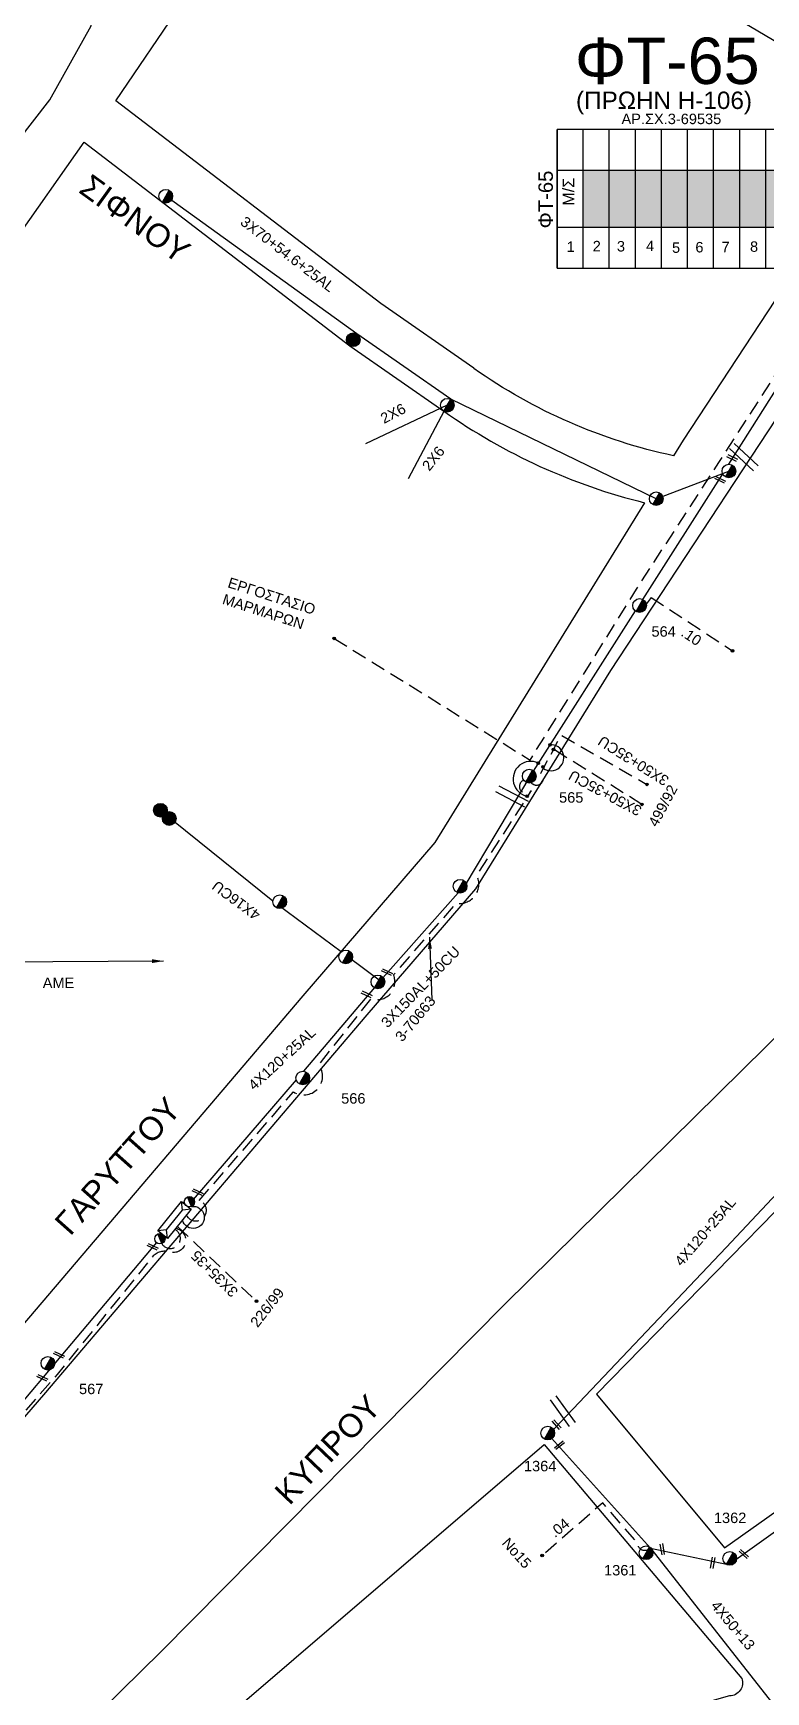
# Model space of a CAD drawing. Header units: millimetres. Extents: x 938 to 3112, y 793 to 1825.
# Drawn here: x 1972.1 to 2098.5, y 1267.4 to 1553.4 of the extents above; entities that cross this region are included whole.
import ezdxf
from ezdxf.enums import TextEntityAlignment as Align

# ---------------------------------------------------------------- set-up
doc = ezdxf.new("R2010")
doc.units = ezdxf.units.MM
doc.linetypes.add('DASHED', pattern=[19.05, 12.7, -6.35])
for name, color, linetype in [('Ασφαλειοκιβώτια Χ.Τ 9 αναχωρήσεων', 7, 'Continuous'), ('Γυμνά εναέρια ΧΤ (3Φ)   3x35+35CU', 7, 'Continuous'), ('Γυμνά εναέρια ΧΤ (3Φ)   3x50+35CU', 7, 'Continuous'), ('Γυμνά εναέρια ΧΤ (3Φ)   4x16CU', 7, 'Continuous'), ('Γυμνά εναέρια ΧΤ και ΦΟΠ (3Φ)   4x50+16AL', 7, 'Continuous'), ('Επιγραφές - Σχήματα', 7, 'Continuous'), ('Καλώδια ΧΤ   3x150AL+50CU', 7, 'DASHED'), ('Καλώδια ΧΤ   3x150AL+50XLPE', 7, 'DASHED'), ('Καλώδια ΧΤ   4X50+13', 7, 'Continuous'), ('Μηχανική τομή', 7, 'Continuous'), ('Στύλος Ξύλινος', 7, 'Continuous'), ('Στύλος Ξύλινος @ 1', 7, 'Continuous'), ('Στύλος ΦΜ', 7, 'Continuous'), ('Στύλος ΦΜ @ 1', 7, 'Continuous'), ('Συνδέσεις', 7, 'Continuous'), ('Συνεστραμμένα ΧΤ   3x70+54.6+25AL', 7, 'SYN_LINE'), ('Συνεστραμμένα ΧΤ   4x120+25AL', 7, 'SYN_LINE'), ('Τομή', 7, 'Continuous'), ('Υποσταθμός εναέριος 2 στύλων', 7, 'Continuous'), ('Υποσταθμός πόλεως', 7, 'Continuous'), ('Υπόβαθρο ΔΕΗ', 7, 'Continuous'), ('Υπόγεια Καλώδια Δικτύου ΧΤ   .04', 7, 'DASHED'), ('Υπόγεια Καλώδια Δικτύου ΧΤ   .10', 7, 'DASHED'), ('Υπόγεια Καλώδια Δικτύου ΧΤ   .15', 7, 'DASHED')]:
    doc.layers.add(name, color=color, linetype=linetype)
doc.styles.get("Standard").update_dxf_attribs({"font": 'arial.ttf'})
doc.linetypes.add('SYN_LINE', pattern='A,0.5,-0.0001,["/\\/\\/\\/",Standard,S=0.1,R=0,X=0,Y=-0.05],-0.25', length=0.7501)
doc.dimstyles.new('ISO-25', dxfattribs={"dimtxt": 2.5, "dimasz": 2.5, "dimexe": 1.25, "dimexo": 0.625, "dimtad": 1, "dimtxsty": 'Standard', "dimcen": 2.5, "dimaunit": 2, "dimazin": 0, "dimtfac": 1, "dimtmove": 0, "dimatfit": 3, "dimfxl": 1, "dimarcsym": 0})

# ---------------------------------------------------------------- blocks, each defined once
blk = doc.blocks.new('ΑΣΦΑΛΕΙΟΚΙΒΩΤΙΟ ΥΠΟΣΤΑΘΜΟΥ 9 ΑΝΑΧΩΡΗΣΕΩΝ')
at = {"layer": 'Ασφαλειοκιβώτια Χ.Τ 9 αναχωρήσεων', "ltscale": 40}
for p, q in [((-23.8, 40.36), (24.02, 40.36)), ((-9.72, 40.36), (-9.72, -40.64)), ((9.94, 40.36), (9.94, -40.64)), ((-23.8, 31.36), (24.02, 31.36)), ((-23.8, 22.36), (24.02, 22.36)), ((-23.8, 13.36), (24.02, 13.36)), ((-23.8, 4.36), (24.02, 4.36)), ((-23.8, -4.64), (24.02, -4.64)), ((-23.8, -13.64), (24.02, -13.64)), ((-23.8, -22.64), (24.02, -22.64)), ((-23.8, -31.64), (24.02, -31.64))]:
    blk.add_line(p, q, dxfattribs=at)
at = {"layer": 'Ασφαλειοκιβώτια Χ.Τ 9 αναχωρήσεων'}
blk.add_lwpolyline([(-23.8, -40.64), (24.02, -40.64), (24.02, 40.36), (-23.8, 40.36)], close=True, dxfattribs=at)
for s, p in [('1', (-18.22, 37.06)), ('2', (-18.02, 28.07)), ('3', (-18.09, 19.73)), ('4', (-17.94, 9.66)), ('5', (-18.55, 0.71)), ('6', (-18.4, -7.35)), ('7', (-18.34, -16.37)), ('8', (-18.19, -26.2)), ('9', (-18.02, -34.53))]:
    blk.add_text(s, height=3.6, rotation=270, dxfattribs=at).set_placement(p)
at = {"layer": 'Ασφαλειοκιβώτια Χ.Τ 9 αναχωρήσεων', "ltscale": 40}
for tag, height, p in [('ΟΝΟΜΑ', 5, (-0.16, 44.31)), ('ΚΕΙΜΕΝΟ 1', 2, (17.06, 35.59)), ('ΚΕΙΜΕΝΟ 2', 2, (17.06, 26.88)), ('ΚΕΙΜΕΝΟ 3', 2, (17.06, 17.69)), ('ΚΕΙΜΕΝΟ 4', 2, (17.06, 8.71)), ('ΚΕΙΜΕΝΟ 5', 2, (17.06, -0.13)), ('ΚΕΙΜΕΝΟ 6', 2, (17.06, -9.05)), ('ΚΕΙΜΕΝΟ 7', 2, (17.06, -18.13)), ('ΚΕΙΜΕΝΟ 8', 2, (17.06, -26.85)), ('ΚΕΙΜΕΝΟ 9', 2, (17.06, -35.99)), ('ΣΧ', 2, (-0.1, -42.64))]:
    blk.add_attdef(tag, text='', height=height, dxfattribs=at).set_placement(p, align=Align.MIDDLE_CENTER)
blk = doc.blocks.new('ΥΠΟΣΤΑΘΜΟΣ ΕΝΑΕΡΙΟΣ ΕΠΙ 2 ΣΤΥΛΩΝ')
at = {"layer": 'Υποσταθμός εναέριος 2 στύλων', "linetype": 'Continuous'}
for points in [[(-11.97, -2.11, 0.574793), (-8.45, -0.07, 0.268822), (-9.64, 1.98)], [(9.68, -2.15, 0.574793), (13.19, -0.1, 0.268822), (12.01, 1.95)]]:
    blk.add_hatch(color=256, dxfattribs=at).paths.add_polyline_path(points)
for p, q in [((-11.97, -2.11), (-9.64, 1.98)), ((9.68, -2.15), (12.01, 1.95))]:
    blk.add_line(p, q, dxfattribs=at)
for centre in [(-10.81, -0.07), (10.84, -0.1)]:
    blk.add_circle(centre, 2.36, dxfattribs=at)
at = {"layer": 'Υποσταθμός πόλεως', "linetype": 'Continuous', "ltscale": 40}
blk.add_lwpolyline([(-8.57, 2.82), (8.57, 2.82), (8.57, -2.82), (-8.57, -2.82)], close=True, dxfattribs=at)
for points in [[(-5.75, 0), (-8.57, 2.82)], [(-8.57, -2.82), (-5.75, 0)], [(-5.75, 0), (5.75, 0)], [(5.75, 0), (8.57, 2.82)], [(8.57, -2.82), (5.75, 0)]]:
    blk.add_lwpolyline(points, dxfattribs=at)
at = {"layer": 'Υποσταθμός εναέριος 2 στύλων', "ltscale": 40, "flags": 1}
for tag, p in [('ΜΕΤΑΣΧΗΜΑΤΙΣΜΟΣ', (14.09, 2.51)), ('ΙΣΧΥΣ', (14.07, -0.28)), ('ΑΡΙΘΜΟΣ', (14.19, -3))]:
    blk.add_attdef(tag, p, '', height=1.8, dxfattribs=at)
blk = doc.blocks.new('ΥΠΑΡΧΩΝ ΤΣΙΜΕΝΤΕΝΙΟΣ ΣΤΥΛΟΣ')
at = {"layer": 'Στύλος ΦΜ'}
blk.add_hatch(color=256, dxfattribs=at).paths.add_polyline_path([(-1.29, -2.28, 0.574793), (2.62, 0, 0.268822), (1.3, 2.27)])
blk.add_line((-1.29, -2.28), (1.3, 2.27), dxfattribs=at)
blk.add_circle((0, 0), 2.62, dxfattribs=at)
at = {"layer": 'Στύλος ΦΜ', "flags": 4}
for tag, p in [('ΤΥΠΟΣ', (-4.91, 3.03)), ('ΑΡΙΘΜΟΣ', (-4.68, 8.05))]:
    blk.add_attdef(tag, p, '', height=4, dxfattribs=at)
blk = doc.blocks.new('ΤΟΜΗ')
at = {"layer": 'Τομή', "ltscale": 40}
for p, q in [((-5.68, 0), (5.68, 0)), ((5.68, -2.33), (-5.68, -2.33))]:
    blk.add_line(p, q, dxfattribs=at)
blk = doc.blocks.new('ΥΠΑΡΧΩΝ ΞΥΛΙΝΟΣ ΣΤΥΛΟΣ')
at = {"layer": 'Στύλος Ξύλινος'}
h = blk.add_hatch(color=7, dxfattribs=at)
h.paths.add_polyline_path([(-2.62, 0, 0.270008), (-1.29, -2.28), (1.3, 2.27, 0.576266)])
h.paths.add_polyline_path([(-1.29, -2.28, 0.574793), (2.62, 0, 0.268822), (1.3, 2.27)])
at = {"layer": 'Στύλος Ξύλινος', "color": 7}
blk.add_line((-1.29, -2.28), (1.3, 2.27), dxfattribs=at)
blk.add_circle((0, 0), 2.62, dxfattribs=at)
at = {"layer": 'Στύλος Ξύλινος', "flags": 4}
for tag, p in [('ΑΡΙΘΜΟΣ', (-4.91, 8.6)), ('ΤΥΠΟΣ', (-4.85, 3.39))]:
    blk.add_attdef(tag, p, '', height=4, dxfattribs=at)
blk = doc.blocks.new('ΜΗΧΑΝΙΚΗ ΤΟΜΗ')
at = {"layer": 'Μηχανική τομή', "ltscale": 40}
for p, q in [((-1.89, 0.78), (1.89, 0.78)), ((1.89, 0), (-1.89, 0))]:
    blk.add_line(p, q, dxfattribs=at)
blk = doc.blocks.new('_ΣΥΝΔΕΣΗ')
at = {"layer": 'Συνδέσεις', "linetype": 'SYN_LINE', "ltscale": 40}
blk.add_hatch(color=256, dxfattribs=at).paths.add_polyline_path([(0.5, -0.01, 1), (-0.5, -0.01, 1)])
at = {"layer": 'Συνδέσεις'}
blk.add_circle((0, -0.01), 0.5, dxfattribs=at)

msp = doc.modelspace()

# ---------------------------------------------------------------- hatches: boundary and pattern name
at = {"layer": 'Ασφαλειοκιβώτια Χ.Τ 9 αναχωρήσεων'}
for color, points in [(151, [(2067.02, 1519.97), (2071.52, 1519.97), (2071.52, 1529.8), (2067.02, 1529.8)]), (1, [(2071.52, 1529.8), (2071.52, 1519.97), (2076.02, 1519.97), (2076.02, 1529.8)]), (2, [(2076.02, 1529.8), (2076.02, 1519.97), (2080.52, 1519.97), (2080.52, 1529.8)]), (30, [(2080.52, 1529.8), (2080.52, 1519.97), (2085.02, 1519.97), (2085.02, 1529.8)]), (85, [(2085.02, 1529.8), (2085.02, 1519.97), (2089.52, 1519.97), (2089.52, 1529.8)]), (6, [(2089.52, 1529.8), (2089.52, 1519.97), (2094.02, 1519.97), (2094.02, 1529.8)]), (27, [(2094.02, 1529.8), (2094.02, 1519.97), (2098.52, 1519.97), (2098.52, 1529.8)]), (133, [(2098.52, 1529.8), (2098.52, 1519.97), (2103.02, 1519.97), (2103.02, 1529.8)])]:
    msp.add_hatch(color=color, dxfattribs=at).paths.add_polyline_path(points)

# ---------------------------------------------------------------- linework, layer by layer
at = {"layer": 'Γυμνά εναέρια ΧΤ (3Φ)   3x35+35CU', "color": 2, "linetype": 'DASHED', "ltscale": 0.2, "flags": 128}
msp.add_lwpolyline([(1997.02, 1347.67), (2010.64, 1334.79)], dxfattribs=at)
at = {"layer": 'Γυμνά εναέρια ΧΤ (3Φ)   3x50+35CU', "color": 6, "linetype": 'DASHED', "ltscale": 0.2, "flags": 128}
msp.add_lwpolyline([(2058.07, 1424.19, 1.108), (2059.71, 1425.84), (2063.23, 1432.37), (2078.02, 1423.89)], format="xyb", dxfattribs=at)
msp.add_lwpolyline([(2077.16, 1420.44), (2061.91, 1429.92)], dxfattribs=at)
at = {"layer": 'Γυμνά εναέρια ΧΤ (3Φ)   4x16CU', "color": 85, "linetype": 'SYN_LINE', "ltscale": 20, "flags": 128}
msp.add_lwpolyline([(2013.5, 1403.77), (1994.27, 1419.19)], dxfattribs=at)
at = {"layer": 'Γυμνά εναέρια ΧΤ (3Φ)   4x16CU', "color": 85, "linetype": 'SYN_LINE', "ltscale": 15, "flags": 128}
msp.add_lwpolyline([(2025.25, 1395), (2014.4, 1403.05), (2014.35, 1403.09)], dxfattribs=at)
at = {"layer": 'Γυμνά εναέρια ΧΤ (3Φ)   4x16CU', "color": 85, "linetype": 'SYN_LINE', "ltscale": 10, "flags": 128}
msp.add_lwpolyline([(2032.72, 1389.46), (2026.17, 1394.32)], dxfattribs=at)
at = {"layer": 'Γυμνά εναέρια ΧΤ και ΦΟΠ (3Φ)   4x50+16AL', "color": 27, "flags": 128}
msp.add_lwpolyline([(1993.41, 1344.87), (1938.37, 1279.57), (1923, 1263.44), (1896.97, 1233.69)], dxfattribs=at)
at = {"layer": 'Επιγραφές - Σχήματα', "linetype": 'Continuous', "ltscale": 0.2}
for centre, radius, start, end in [((2061.44, 1428.49), 2.24, 225.6054, 93.9065), ((2057.97, 1424.82), 3.04, 64.7099, 257.9279)]:
    msp.add_arc(centre, radius, start, end, dxfattribs=at)
at = {"layer": 'Επιγραφές - Σχήματα', "color": 27, "linetype": 'DASHED', "ltscale": 0.2}
msp.add_arc((1995.81, 1345.59), 1.73, 210.4787, 63.1625, dxfattribs=at)
at = {"layer": 'Καλώδια ΧΤ   3x150AL+50CU', "color": 6, "linetype": 'DASHED', "ltscale": 0.2, "flags": 128}
for points in [[(2000.79, 1352.15), (2017.04, 1370.86, 0.836533), (2021.42, 1375.51), (2030.44, 1386.92, 0.643249), (2034.31, 1391.03), (2045.13, 1403.39, 0.555882), (2048.87, 1407.74, -0.239295), (2049.06, 1408.85), (2058.1, 1422.81)], [(1998.57, 1349.61, 1.491972), (2000.79, 1352.15)]]:
    msp.add_lwpolyline(points, format="xyb", dxfattribs=at)
at = {"layer": 'Καλώδια ΧΤ   3x150AL+50CU', "color": 6, "linetype": 'DASHED', "ltscale": 0.2}
msp.add_arc((2057.18, 1423.52), 1.16, 110.921, 321.893, dxfattribs=at)
at = {"layer": 'Καλώδια ΧΤ   3x150AL+50XLPE', "color": 133, "linetype": 'DASHED', "ltscale": 0.2, "flags": 128}
msp.add_lwpolyline([(1996.76, 1347.34, -0.995783), (1995.91, 1343.2, 0.285843), (1992.84, 1342.57), (1976.29, 1322.14), (1956.32, 1299.45, -0.727516), (1952.12, 1294.93), (1940.96, 1281.79, -0.683919), (1936.76, 1276.87), (1922.12, 1260.46, -0.923893), (1917.85, 1256.44), (1898.49, 1233.67, -1.02428), (1896.05, 1230.57), (1892.77, 1226.83), (1899.67, 1217.97, 0.345227), (1901.5, 1217.51), (1920.87, 1222.76, -0.293063), (1923.08, 1224.21)], format="xyb", dxfattribs=at)
at = {"layer": 'Καλώδια ΧΤ   4X50+13', "color": 85, "flags": 128}
msp.add_lwpolyline([(2061.02, 1311.75), (2078.62, 1292.18), (2105.44, 1258.09), (2138.2, 1277.06), (2172.58, 1286.95), (2193.49, 1293.35)], dxfattribs=at)
at = {"layer": 'Συνεστραμμένα ΧΤ   3x70+54.6+25AL', "color": 6, "linetype": 'SYN_LINE', "ltscale": 15}
for q in [(2029.45, 1482.64), (2036.84, 1476.57)]:
    msp.add_line((2043.58, 1489.28), q, dxfattribs=at)
at = {"layer": 'Συνεστραμμένα ΧΤ   3x70+54.6+25AL', "color": 151, "linetype": 'SYN_LINE', "ltscale": 20, "flags": 128}
msp.add_lwpolyline([(2092.15, 1479.11), (2110.52, 1508.13), (2129.37, 1533.62)], dxfattribs=at)
at = {"layer": 'Συνεστραμμένα ΧΤ   3x70+54.6+25AL', "color": 6, "linetype": 'SYN_LINE', "ltscale": 25, "flags": 128}
msp.add_lwpolyline([(2079.62, 1473.16), (2044.16, 1490.3), (2027.95, 1501.58), (1995.02, 1525.32)], dxfattribs=at)
at = {"layer": 'Συνεστραμμένα ΧΤ   3x70+54.6+25AL', "color": 6, "linetype": 'SYN_LINE', "ltscale": 20, "flags": 128}
for points in [[(2091.08, 1477.43), (2077.28, 1455.79)], [(2076.01, 1453.81), (2057.96, 1425.52)]]:
    msp.add_lwpolyline(points, dxfattribs=at)
at = {"layer": 'Συνεστραμμένα ΧΤ   3x70+54.6+25AL', "color": 6, "linetype": 'SYN_LINE', "ltscale": 15, "flags": 128}
msp.add_lwpolyline([(2079.62, 1473.16), (2092.15, 1477.93)], dxfattribs=at)
at = {"layer": 'Συνεστραμμένα ΧΤ   3x70+54.6+25AL', "color": 85, "linetype": 'SYN_LINE', "ltscale": 20, "flags": 128}
for points in [[(2092.14, 1289.34), (2111.72, 1303.33)], [(2078.62, 1292.18), (2091.72, 1289.4)]]:
    msp.add_lwpolyline(points, dxfattribs=at)
at = {"layer": 'Συνεστραμμένα ΧΤ   4x120+25AL', "color": 85, "linetype": 'SYN_LINE', "ltscale": 20, "flags": 128}
for points in [[(2057.96, 1425.52), (2046.59, 1406.45)], [(2045.47, 1405.18), (2031.98, 1390.01), (2018.75, 1374.43)], [(2017.5, 1372.97), (1999.39, 1351.88)]]:
    msp.add_lwpolyline(points, dxfattribs=at)
at = {"layer": 'Συνεστραμμένα ΧΤ   4x120+25AL', "color": 30, "linetype": 'SYN_LINE', "ltscale": 20, "flags": 128}
msp.add_lwpolyline([(2061.02, 1311.75), (2091.68, 1344.05), (2100.5, 1353.39)], dxfattribs=at)
at = {"layer": 'Συνεστραμμένα ΧΤ   4x120+25AL', "color": 85, "linetype": 'SYN_LINE', "ltscale": 20, "flags": 128}
msp.add_lwpolyline([(1999.43, 1351.1, -2.286148), (1997.89, 1348.76)], format="xyb", dxfattribs=at)
at = {"layer": 'Υπόβαθρο ΔΕΗ', "flags": 128}
for points in [[(1902.74, 1545.24), (1952.24, 1512.68), (1975.04, 1541.92), (1982.13, 1554.7), (1983.22, 1560.38), (1965.45, 1570.59, -0.071197), (1899.01, 1590.32, -0.025167), (1877.4, 1601.96), (1816.73, 1636.81), (1796.69, 1572.1), (1777.11, 1510.72), (1756.99, 1444.82), (1737.1, 1380.25), (1719.95, 1384.76), (1699.74, 1315.36), (1689.83, 1279.6), (1742.44, 1236.52)], [(1902.74, 1545.24), (1952.24, 1512.68), (1975.04, 1541.92), (1982.13, 1554.7), (1983.22, 1560.38), (1965.45, 1570.59, -0.071197), (1899.01, 1590.32, -0.025167), (1877.4, 1601.96), (1816.73, 1636.81), (1796.69, 1572.1), (1777.11, 1510.72), (1756.99, 1444.82), (1737.1, 1380.25), (1719.95, 1384.76), (1699.74, 1315.36), (1689.83, 1279.6), (1742.44, 1236.52)], [(2048.14, 1495.64), (2032.09, 1506.81), (1986.41, 1541.78), (1997.7, 1558.43, 0.393168), (1997.93, 1565.43, -0.034535), (1982.05, 1576.34, -0.273863), (1979.81, 1582.59), (1993.69, 1607.86), (2061.36, 1573.66), (2082.85, 1562.37), (2121.32, 1539.57), (2084.27, 1483.24), (2082.62, 1480.56, -0.101639), (2048.18, 1495.61)], [(1997.7, 1558.43, 0.393168), (1997.93, 1565.43, -0.034535), (1982.05, 1576.34, -0.273863), (1979.81, 1582.59), (1993.69, 1607.86), (2061.36, 1573.66), (2082.85, 1562.37), (2121.32, 1539.57)], [(1815.51, 1248.65), (1805.75, 1210.6), (1770.09, 1216.79), (1751.39, 1230.19), (1802.74, 1296.3), (1854.78, 1364.96), (1912.86, 1442.94), (1968.55, 1517.05), (1980.94, 1534.63), (2026.78, 1499.54), (2042.99, 1488.25, 0.093735), (2077.62, 1472.47), (2041.4, 1413.85), (2018.66, 1387.44), (1969.01, 1329.14), (1915.86, 1268.09), (1863.15, 1208.16), (1843.9, 1203.5), (1813.5, 1209.16), (1822.81, 1248.58)], [(2129.55, 1532.2), (2155.23, 1510.25), (2177.28, 1489.58, 0.046686), (2148.47, 1445.23), (2120.12, 1405.14), (2106.76, 1386.74), (2053.52, 1334.23), (1994.23, 1274.34), (1952.6, 1233.51), (1900.61, 1218.57), (1893.97, 1227.06), (1945.48, 1285.67), (1973.97, 1318.62), (2029.74, 1384.13), (2048.48, 1405.88), (2071.77, 1443.55), (2110.35, 1502.19), (2129.55, 1532.2)], [(2129.55, 1532.2), (2155.23, 1510.25), (2177.28, 1489.58, 0.046686), (2148.47, 1445.23), (2120.12, 1405.14), (2106.76, 1386.74), (2053.52, 1334.23), (1994.23, 1274.34), (1952.6, 1233.51), (1900.61, 1218.57), (1893.97, 1227.06), (1945.48, 1285.67), (1973.97, 1318.62), (2029.74, 1384.13), (2048.48, 1405.88), (2071.77, 1443.55), (2110.35, 1502.19), (2129.55, 1532.2)], [(2092.28, 1266.7), (1998.32, 1240.05), (1995.29, 1254.38), (2060.31, 1310.03), (2094.36, 1269.73, -0.521577), (2092.28, 1266.7, 265.034591)], [(2092.28, 1266.7), (1998.32, 1240.05), (1995.29, 1254.38), (2060.31, 1310.03), (2094.36, 1269.73, -0.521577), (2092.28, 1266.7, 265.034591)]]:
    msp.add_lwpolyline(points, format="xyb", dxfattribs=at)
for points in [[(2121.32, 1539.57), (2084.27, 1483.24), (2082.62, 1480.56)], [(1815.51, 1248.65), (1805.75, 1210.6), (1770.09, 1216.79), (1751.39, 1230.19), (1802.74, 1296.3), (1854.78, 1364.96), (1912.86, 1442.94), (1968.55, 1517.05), (1980.94, 1534.63)], [(2077.62, 1472.47), (2041.4, 1413.85), (2018.66, 1387.44), (1969.01, 1329.14), (1915.86, 1268.09), (1863.15, 1208.16), (1843.9, 1203.5), (1813.5, 1209.16), (1822.81, 1248.58)], [(2192.7, 1295.35), (2196.5, 1302.09), (2146.11, 1351.4), (2123.31, 1373.91), (2069.3, 1318.75), (2091.42, 1292.26), (2129.1, 1318.99)], [(2192.7, 1295.35), (2196.5, 1302.09), (2146.11, 1351.4), (2123.31, 1373.91), (2069.3, 1318.75), (2091.42, 1292.26), (2129.1, 1318.99)]]:
    msp.add_lwpolyline(points, dxfattribs=at)
at = {"layer": 'Υπόγεια Καλώδια Δικτύου ΧΤ   .04', "color": 85, "ltscale": 0.2, "flags": 128}
msp.add_lwpolyline([(2078.62, 1292.18, -0.687512), (2076.45, 1292.97), (2070.39, 1300.02), (2059.95, 1290.91)], format="xyb", dxfattribs=at)
at = {"layer": 'Υπόγεια Καλώδια Δικτύου ΧΤ   .10', "color": 6, "linetype": 'DASHED', "ltscale": 0.2}
msp.add_line((2078.72, 1456.14), (2077.37, 1454.3), dxfattribs=at)
at = {"layer": 'Υπόγεια Καλώδια Δικτύου ΧΤ   .10', "color": 6, "linetype": 'DASHED', "ltscale": 0.2, "flags": 128}
msp.add_lwpolyline([(2078.72, 1456.14), (2092.79, 1446.93)], dxfattribs=at)
at = {"layer": 'Υπόγεια Καλώδια Δικτύου ΧΤ   .15', "color": 30, "linetype": 'DASHED', "ltscale": 0.2, "flags": 128}
msp.add_lwpolyline([(2024.07, 1449.07), (2057.86, 1428.09), (2076.23, 1457.58), (2090.44, 1479.41), (2111.46, 1511.95), (2122.33, 1527.52), (2127.96, 1534.53), (2122.55, 1539.65, -0.788911), (2117.54, 1543.33, 0.385081)], format="xyb", dxfattribs=at)

# ---------------------------------------------------------------- block references
at = {"layer": 'Ασφαλειοκιβώτια Χ.Τ 9 αναχωρήσεων', "xscale": 0.5, "yscale": 0.5, "zscale": 0.5, "rotation": 90}
msp.add_blockref('ΑΣΦΑΛΕΙΟΚΙΒΩΤΙΟ ΥΠΟΣΤΑΘΜΟΥ 9 ΑΝΑΧΩΡΗΣΕΩΝ', (2082.7, 1524.83), dxfattribs=at).add_auto_attribs({'ΟΝΟΜΑ': 'ΦΤ-65'})
at = {"layer": 'Μηχανική τομή'}
for p, xscale, yscale, zscale, rotation in [((2092.64, 1480), 0.5000000000000242, 0.5000000000000242, 0.5000000000000242, 334.8146233839268), ((2090.57, 1476.24), 0.5000000000000242, 0.5000000000000242, 0.5000000000000242, 334.8146233839268), ((2033.09, 1391.34), 0.5000000000000242, 0.5000000000000242, 0.5000000000000242, 334.8146233839268), ((2029.59, 1387.51), 0.5000000000000242, 0.5000000000000242, 0.5000000000000242, 334.8146233839268), ((2000.42, 1353.42), 0.5000000000000242, 0.5000000000000242, 0.5000000000000242, 334.8146233839268), ((1992.68, 1343.96), 0.5000000000000242, 0.5000000000000242, 0.5000000000000242, 334.8146233839268), ((1976.52, 1325.34), 0.5000000000000242, 0.5000000000000242, 0.5000000000000242, 334.8146233839268), ((1973.64, 1321.37), 0.5000000000000242, 0.5000000000000242, 0.5000000000000242, 334.8146233839268), ((2062.31, 1313.37), 0.5000000000002257, 0.5000000000002257, 0.5000000000002257, 311.482899031438), ((2063.05, 1309.78), 0.5000000000001636, 0.5000000000001636, 0.5000000000001636, 37.63044525324182), ((2080.46, 1291.96), 0.5000000000002187, 0.5000000000002187, 0.5000000000002187, 280.0163699405794), ((2089.18, 1289.69), 0.5000000000002193, 0.5000000000002193, 0.5000000000002193, 259.6492464463207), ((2094.6, 1291.04), 0.5000000000002595, 0.5000000000002595, 0.5000000000002595, 316.3875727905166)]:
    msp.add_blockref('ΜΗΧΑΝΙΚΗ ΤΟΜΗ', p, dxfattribs=dict(at, xscale=xscale, yscale=yscale, zscale=zscale, rotation=rotation))
at = {"layer": 'Στύλος Ξύλινος @ 1', "ltscale": 40, "xscale": 0.4499999999998181, "yscale": 0.4499999999998181, "zscale": 0.4499999999998181}
for p in [(2027.36, 1500.56), (1994.09, 1419.43), (1995.62, 1418.01)]:
    msp.add_blockref('ΥΠΑΡΧΩΝ ΞΥΛΙΝΟΣ ΣΤΥΛΟΣ', p, dxfattribs=at)
at = {"layer": 'Στύλος ΦΜ @ 1', "ltscale": 40, "xscale": 0.4499999999998181, "yscale": 0.4499999999998181, "zscale": 0.4499999999998181}
for p in [(1995.02, 1525.32), (2043.58, 1489.28), (2092.15, 1477.93), (2092.15, 1477.93), (2079.62, 1473.16), (2045.79, 1406.32), (2045.79, 1406.32), (2014.67, 1403.65), (2014.67, 1403.65), (2026.07, 1394.15), (2026.07, 1394.15), (2031.61, 1389.84), (2031.61, 1389.84)]:
    msp.add_blockref('ΥΠΑΡΧΩΝ ΤΣΙΜΕΝΤΕΝΙΟΣ ΣΤΥΛΟΣ', p, dxfattribs=at)
at = {"layer": 'Στύλος ΦΜ @ 1', "ltscale": 40}
ref = msp.add_blockref('ΥΠΑΡΧΩΝ ΤΣΙΜΕΝΤΕΝΙΟΣ ΣΤΥΛΟΣ', (2076.74, 1454.74), dxfattribs=dict(at, xscale=0.4499999999998181, yscale=0.4499999999998181, zscale=0.4499999999998181))
ref.add_attrib('ΤΥΠΟΣ', '564', (2078.8, 1449.36), dxfattribs={"layer": 'Στύλος ΦΜ', "height": 1.8, "flags": 4})
ref = msp.add_blockref('ΥΠΑΡΧΩΝ ΤΣΙΜΕΝΤΕΝΙΟΣ ΣΤΥΛΟΣ', (2076.74, 1454.74), dxfattribs=dict(at, xscale=0.4499999999998181, yscale=0.4499999999998181, zscale=0.4499999999998181))
ref.add_attrib('ΤΥΠΟΣ', '564', (2078.8, 1449.36), dxfattribs={"layer": 'Στύλος ΦΜ', "height": 1.8, "flags": 4})
ref = msp.add_blockref('ΥΠΑΡΧΩΝ ΤΣΙΜΕΝΤΕΝΙΟΣ ΣΤΥΛΟΣ', (2057.71, 1425.31), dxfattribs=dict(at, xscale=0.4499999999998181, yscale=0.4499999999998181, zscale=0.4499999999998181))
ref.add_attrib('ΤΥΠΟΣ', '565', (2062.86, 1420.74), dxfattribs={"layer": 'Στύλος ΦΜ', "height": 1.8, "flags": 4})
ref = msp.add_blockref('ΥΠΑΡΧΩΝ ΤΣΙΜΕΝΤΕΝΙΟΣ ΣΤΥΛΟΣ', (2018.64, 1373.26), dxfattribs=dict(at, xscale=0.4499999999998181, yscale=0.4499999999998181, zscale=0.4499999999998181))
ref.add_attrib('ΤΥΠΟΣ', '566', (2025.27, 1368.84), dxfattribs={"layer": 'Στύλος ΦΜ', "height": 1.8, "flags": 4})
ref = msp.add_blockref('ΥΠΑΡΧΩΝ ΤΣΙΜΕΝΤΕΝΙΟΣ ΣΤΥΛΟΣ', (2018.64, 1373.26), dxfattribs=dict(at, xscale=0.4499999999998181, yscale=0.4499999999998181, zscale=0.4499999999998181))
ref.add_attrib('ΤΥΠΟΣ', '566', (2025.27, 1368.84), dxfattribs={"layer": 'Στύλος ΦΜ', "height": 1.8, "flags": 4})
ref = msp.add_blockref('ΥΠΑΡΧΩΝ ΤΣΙΜΕΝΤΕΝΙΟΣ ΣΤΥΛΟΣ', (1974.68, 1324.06), dxfattribs=dict(at, xscale=0.4499999999998181, yscale=0.4499999999998181, zscale=0.4499999999998181))
ref.add_attrib('ΤΥΠΟΣ', '567', (1980.05, 1318.74), dxfattribs={"layer": 'Στύλος ΦΜ', "height": 1.8, "flags": 4})
ref = msp.add_blockref('ΥΠΑΡΧΩΝ ΤΣΙΜΕΝΤΕΝΙΟΣ ΣΤΥΛΟΣ', (1974.68, 1324.06), dxfattribs=dict(at, xscale=0.4499999999998181, yscale=0.4499999999998181, zscale=0.4499999999998181))
ref.add_attrib('ΤΥΠΟΣ', '567', (1980.05, 1318.74), dxfattribs={"layer": 'Στύλος ΦΜ', "height": 1.8, "flags": 4})
ref = msp.add_blockref('ΥΠΑΡΧΩΝ ΤΣΙΜΕΝΤΕΝΙΟΣ ΣΤΥΛΟΣ', (2060.92, 1312.03), dxfattribs=dict(at, xscale=0.4499999999998181, yscale=0.4499999999998181, zscale=0.4499999999998181))
ref.add_attrib('ΤΥΠΟΣ', '1364', (2056.8, 1305.44), dxfattribs={"layer": 'Στύλος ΦΜ', "height": 1.8, "flags": 4})
ref = msp.add_blockref('ΥΠΑΡΧΩΝ ΤΣΙΜΕΝΤΕΝΙΟΣ ΣΤΥΛΟΣ', (2060.92, 1312.03), dxfattribs=dict(at, xscale=0.4499999999998181, yscale=0.4499999999998181, zscale=0.4499999999998181))
ref.add_attrib('ΤΥΠΟΣ', '1364', (2056.8, 1305.44), dxfattribs={"layer": 'Στύλος ΦΜ', "height": 1.8, "flags": 4})
ref = msp.add_blockref('ΥΠΑΡΧΩΝ ΤΣΙΜΕΝΤΕΝΙΟΣ ΣΤΥΛΟΣ', (2092.3, 1290.42), dxfattribs=dict(at, xscale=0.4499999999998181, yscale=0.4499999999998181, zscale=0.4499999999998181))
ref.add_attrib('ΤΥΠΟΣ', '1362', (2089.57, 1296.51), dxfattribs={"layer": 'Στύλος ΦΜ', "height": 1.8, "flags": 4})
ref = msp.add_blockref('ΥΠΑΡΧΩΝ ΤΣΙΜΕΝΤΕΝΙΟΣ ΣΤΥΛΟΣ', (2077.87, 1291.38), dxfattribs=dict(at, xscale=0.4499999999998181, yscale=0.4499999999998181, zscale=0.4499999999998181))
ref.add_attrib('ΤΥΠΟΣ', '1361', (2070.62, 1287.48), dxfattribs={"layer": 'Στύλος ΦΜ', "height": 1.8, "flags": 4})
at = {"layer": 'Συνδέσεις', "xscale": 0.4500000000000455, "yscale": 0.4500000000000455, "zscale": 0.4500000000000455}
for p in [(2024.07, 1449.07), (2092.79, 1446.93), (2061.29, 1430.73), (2061.91, 1429.92), (2059.27, 1427.57), (2060.09, 1426.93), (2057.34, 1421.85), (2078.02, 1423.9), (2077.16, 1420.45), (2010.65, 1334.79), (2059.95, 1290.92)]:
    msp.add_blockref('_ΣΥΝΔΕΣΗ', p, dxfattribs=at)
at = {"layer": 'Τομή'}
for p, xscale, yscale, zscale, rotation in [((2095.12, 1480.75), 0.5000000000000308, 0.5000000000000308, 0.5000000000000308, 316.9992953451036), ((2054.99, 1422.31), 0.500000000000027, 0.500000000000027, 0.500000000000027, 332.1229682682481), ((2054.99, 1422.31), 0.500000000000027, 0.500000000000027, 0.500000000000027, 332.1229682682481), ((2063.97, 1316.15), 0.4999999999999525, 0.4999999999999525, 0.4999999999999525, 305.5607730395063), ((2063.97, 1316.15), 0.4999999999999525, 0.4999999999999525, 0.4999999999999525, 305.5607730395063)]:
    msp.add_blockref('ΤΟΜΗ', p, dxfattribs=dict(at, xscale=xscale, yscale=yscale, zscale=zscale, rotation=rotation))
at = {"layer": 'Υποσταθμός εναέριος 2 στύλων', "lineweight": 30, "xscale": 0.3775975392285001, "yscale": 0.3775975392285001, "zscale": 0.3775975392285001, "rotation": 51.40689940152177}
msp.add_blockref('ΥΠΟΣΤΑΘΜΟΣ ΕΝΑΕΡΙΟΣ ΕΠΙ 2 ΣΤΥΛΩΝ', (1996.52, 1348.75), dxfattribs=at)

# ---------------------------------------------------------------- texts
at = {"layer": 'Γυμνά εναέρια ΧΤ (3Φ)   3x35+35CU'}
msp.add_text('3X35+35', height=1.8, rotation=135.2322, dxfattribs=at).set_placement((2003.41, 1339.49), align=Align.MIDDLE)
at = {"layer": 'Γυμνά εναέρια ΧΤ (3Φ)   3x50+35CU'}
for rotation, p in [(147.8288, (2075.68, 1427.95)), (151.8441, (2070.8, 1422.39))]:
    msp.add_text('3X50+35CU', height=1.8, rotation=rotation, dxfattribs=at).set_placement(p, align=Align.MIDDLE)
at = {"layer": 'Γυμνά εναέρια ΧΤ (3Φ)   4x16CU'}
msp.add_text('4X16CU', height=1.8, rotation=143.5568, dxfattribs=at).set_placement((2007.16, 1403.87), align=Align.MIDDLE)
at = {"layer": 'Επιγραφές - Σχήματα', "linetype": 'DASHED', "ltscale": 0.2, "attachment_point": 1}
for s, insert, char_height, width in [('ΦΤ-65', (2065.57, 1552.67), 8, 24.9768), ('ΑΡ.ΣΧ.3-69535', (2073.63, 1539.55), 1.8, 10.8079)]:
    msp.add_mtext(s, dxfattribs=dict(at, insert=insert, char_height=char_height, width=width))
at = {"layer": 'Επιγραφές - Σχήματα', "linetype": 'Continuous', "ltscale": 0.2, "insert": (2065.77, 1543.36), "char_height": 3, "width": 31.6211, "attachment_point": 1}
msp.add_mtext('(ΠΡΩΗΝ Η-106)', dxfattribs=at)
at = {"layer": 'Επιγραφές - Σχήματα', "linetype": 'DASHED', "ltscale": 0.2, "attachment_point": 1}
for s, insert, char_height, width, rotation in [('ΣΙΦΝΟΥ', (1982.12, 1529.35), 4, 21.7139, 324.2491), ('Μ/Σ', (2063.48, 1523.67), 2, 4.9991, 90), ('ΕΡΓΟΣΤΑΣΙΟ ΜΑΡΜΑΡΩΝ', (2006.11, 1459.64), 1.8, 18.3254, 342.1427), ('499/92', (2078.16, 1417.26), 1.8, 10.8079, 61.9114), ('3-70663', (2034.43, 1380.52), 1.8, 10.8079, 50.4348), ('ΓΑΡΥΤΤΟΥ', (1975.54, 1348.53), 4, 48.5909, 48.3321), ('226/99', (2009.44, 1331.21), 1.8, 10.8079, 52.2679), ('ΚΥΠΡΟΥ', (2013.45, 1302.16), 4, 48.5909, 46.2772), ('Νο15', (2054.22, 1294.18), 1.8, 10.8079, 312.0274)]:
    msp.add_mtext(s, dxfattribs=dict(at, insert=insert, char_height=char_height, width=width, rotation=rotation))
at = {"layer": 'Επιγραφές - Σχήματα', "color": 1, "linetype": 'Continuous', "ltscale": 0.2, "insert": (1973.79, 1390.57), "char_height": 1.8, "width": 11.104, "attachment_point": 1}
msp.add_mtext('ΑΜΕ', dxfattribs=at)
at = {"layer": 'Καλώδια ΧΤ   3x150AL+50CU', "ltscale": 0.2}
msp.add_text('3X150AL+50CU', height=1.8, rotation=46.0144, dxfattribs=at).set_placement((2038.97, 1388.98), align=Align.MIDDLE)
at = {"layer": 'Καλώδια ΧΤ   4X50+13'}
msp.add_text('4X50+13', height=1.8, rotation=309.9844, dxfattribs=at).set_placement((2092.87, 1278.89), align=Align.MIDDLE)
at = {"layer": 'Συνεστραμμένα ΧΤ   3x70+54.6+25AL', "ltscale": 20}
for s, rotation, p in [('3X70+54.6+25AL', 322.6465, (2016.04, 1515.34)), ('2X6', 27.5031, (2034.22, 1487.87)), ('2X6', 51.5433, (2041.17, 1480.11))]:
    msp.add_text(s, height=1.8, rotation=rotation, dxfattribs=at).set_placement(p, align=Align.MIDDLE)
at = {"layer": 'Συνεστραμμένα ΧΤ   4x120+25AL', "ltscale": 20}
for rotation, p in [(42.4833, (2015.04, 1376.61)), (49.4402, (2088.06, 1346.78))]:
    msp.add_text('4X120+25AL', height=1.8, rotation=rotation, dxfattribs=at).set_placement(p, align=Align.MIDDLE)
at = {"layer": 'Υπόγεια Καλώδια Δικτύου ΧΤ   .04', "ltscale": 0.2}
msp.add_text('.04', height=1.8, rotation=39.147, dxfattribs=at).set_placement((2062.93, 1295.71), align=Align.MIDDLE)
at = {"layer": 'Υπόγεια Καλώδια Δικτύου ΧΤ   .10', "ltscale": 0.2}
msp.add_text('.10', height=1.8, rotation=325.8656, dxfattribs=at).set_placement((2085.69, 1449.4), align=Align.MIDDLE)

# ---------------------------------------------------------------- leaders
at = {"layer": 'Επιγραφές - Σχήματα', "ltscale": 40}
msp.add_leader([(2040.52, 1397.54), (2040.9, 1386.73)], dimstyle='ISO-25', override={"dimasz": 2, "dimtad": 0}, dxfattribs=at)
at = {"layer": 'Επιγραφές - Σχήματα', "color": 1, "ltscale": 40}
msp.add_leader([(1994.65, 1393.42), (1960.78, 1393.23)], dimstyle='ISO-25', override={"dimasz": 2, "dimtad": 0}, dxfattribs=at)

doc.saveas('drawing.dxf')
